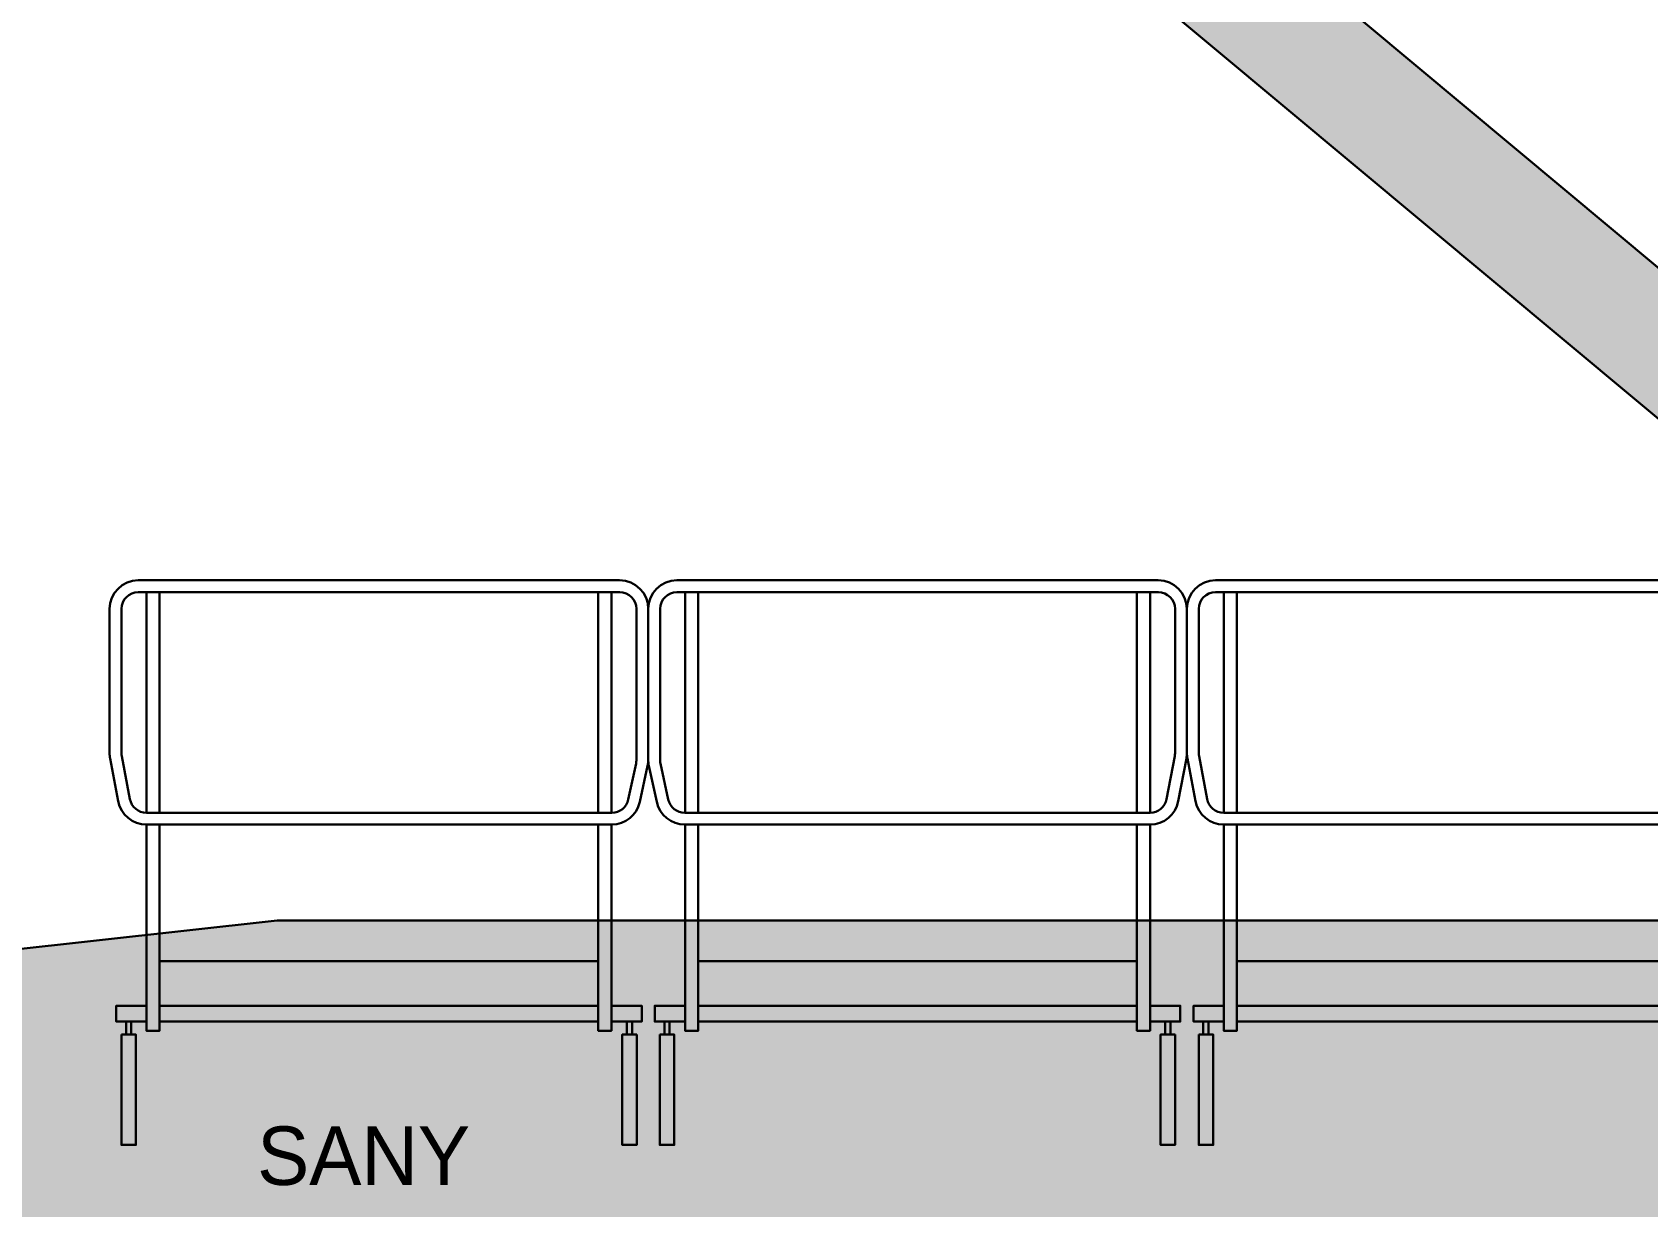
# Model space of a CAD drawing. Header units: millimetres. Extents: x -7081 to 12121, y -11735 to 22530.
# Drawn here: x -4697 to -553, y 2311 to 5325 of the extents above; entities that cross this region are included whole.
import ezdxf

# ---------------------------------------------------------------- set-up
doc = ezdxf.new("R2010")
doc.units = ezdxf.units.MM
doc.layers.add('Кран SCC2600A', color=250, linetype='Continuous', lineweight=30)
doc.layers.add('Кран SCC2600A Штриховка', color=40, linetype='Continuous', lineweight=15)
doc.styles.get("Standard").update_dxf_attribs({"font": 'mipgost.ttf'})

# ---------------------------------------------------------------- blocks, each defined once
blk = doc.blocks.new('BLOCK-20160316.20065293')
at = {"color": 0, "linetype": 'ByBlock', "lineweight": -2, "ltscale": 20, "transparency": 16777216}
for points in [[(-689.4754061571298, 120.8705267492942), (-668.6042703916103, 10.96043275823649, 0.3602585648746957), (-596.4179067134058, -48.80822819684727), (597.2661535802092, -48.80822819684727, 0.3532123101549582), (669.0872565479522, 9.16002476075846), (689.1101454466668, 101.8901414335551, 0.05321553573981327), (690.7653743315514, 117.3982203285796), (690.7653743315514, 504.4856814277982, 0.4142135623730941), (617.2890424789246, 577.9620132804248), (-617.2890424789246, 577.9620132804248, 0.4142135623730941), (-690.7653743315514, 504.4856814277982), (-690.7653743315514, 134.5781976468334, 0.04694907021740962)], [(-659.6348467425065, 126.5370342032165), (-638.7637109769869, 16.62694021215884, 0.3602585648746957), (-596.4179067134057, -18.43441887198605), (597.2661535802092, -18.43441887198605, 0.3532123101549595), (639.3976894174248, 15.57078887316766), (659.4205783161397, 108.3009055459643, 0.0532155357398155), (660.3915650066899, 117.3982203285796), (660.3915650066901, 504.4856814277982, 0.4142135623730904), (617.2890424789246, 547.5882039555627), (-617.2890424789246, 547.5882039555636, 0.4142135623730888), (-660.3915650066908, 504.4856814277982), (-660.3915650066901, 134.5781976468334, 0.0469490702174107)]]:
    blk.add_lwpolyline(points, format="xyb", close=True, dxfattribs=at)
for points in [[(-596.3964321524054, 547.5882039555636), (-596.3964321524054, -18.43441887198605)], [(-562.5840783756703, 547.5882039555636), (-562.5840783756703, -18.43441887198605)], [(562.5840783756703, 547.5882039555636), (562.5840783756703, -18.43441887198605)], [(596.3964321524054, 547.5882039555636), (596.3964321524054, -18.43441887198605)], [(-562.5840783756703, -48.80822819684727), (-562.5840783756703, -399.3487320404256), (-562.5840783756703, -577.9620132904256), (-596.3964321524054, -577.9620132904256), (-596.3964321524054, -48.80822819684727)], [(562.5840783756703, -48.80822819684727), (562.5840783756703, -399.3487320404256), (562.5840783756703, -577.9620132904256), (596.3964321524054, -577.9620132904256), (596.3964321524054, -48.80822819684727)], [(-562.5840783756703, -399.3487320404256), (562.5840783756703, -399.3487320404256)], [(-596.3964321524054, -554.274262621986), (-673.7636823195189, -554.274262621986), (-673.7636823195189, -513.7758501888329), (-596.3964321524052, -513.7758501888329)], [(-562.5840783756705, -513.7758501888329), (562.5840783756703, -513.7758501888329)], [(596.3964321524054, -513.7758501888329), (673.954712566845, -513.7758501888329), (673.954712566845, -554.274262621986), (596.3964321524056, -554.274262621986)], [(562.5840783756705, -554.274262621986), (-562.5840783756703, -554.274262621986)]]:
    blk.add_lwpolyline(points, dxfattribs=at)
for points in [[(-648.6432047961243, -587.8955861513987), (-648.6432047961243, -554.274262621986), (-635.0800572359658, -554.274262621986), (-635.0800572359658, -587.8955861513987)], [(649.4914516629278, -587.8955861513987), (649.4914516629278, -554.274262621986), (635.9283041027693, -554.274262621986), (635.9283041027693, -587.8955861513987)], [(-660.3915650066865, -587.8955861513987), (-660.3915650066865, -870.9752819606892), (-623.3316970254036, -870.9752819606892), (-623.3316970254036, -587.8955861513987)], [(661.23981187349, -587.8955861513987), (661.23981187349, -870.9752819606892), (624.1799438922071, -870.9752819606892), (624.1799438922071, -587.8955861513987)]]:
    blk.add_lwpolyline(points, close=True, dxfattribs=at)
blk = doc.blocks.new('BLOCK-20160316.20435121')
at = {"color": 0, "linetype": 'ByBlock', "lineweight": -2, "ltscale": 20, "transparency": 16777216}
blk.add_wipeout([(1998.1763870320865, 1623.995132854281), (1998.1763870320865, 1664.4465449532145), (1627.5777072192545, 1664.4465449532145), (1627.5777072192545, 1715.0695604946532), (1988.0696295407997, 2214.156869953262), (1988.0696295407997, 2214.156869953262), (2015.6526192788124, 2264.4576751853465), (2030.0497224009405, 2319.9888893947827), (2030.3806409075542, 2377.3551061327335), (2016.6251410824016, 2433.048719361217), (1989.6242906651014, 2483.664392888555), (1951.0290325160977, 2526.1072766065045), (1903.1992391913845, 2557.782238333377), (1897.4073299469646, 2560.5596200820855), (1172.5294728098756, 2895.896550182336), (1165.1095342369272, 2897.1951161800025), (1165.1095342369272, 3220), (1165.1095342369272, 3220), (1158.0401842536398, 3261.4597450347637), (1137.631045585655, 3298.2341005881226), (1106.188566658052, 3326.167175721752), (1067.2660799844061, 3342.1022376505234), (1025.2622380286448, 3344.238455918675), (984.9239189761738, 3332.334415278835), (950.8097793172255, 3307.7353981670967), (931.7060706154548, 3282.648387173459), (761.6375960895712, 2988.668219418447), (761.6375960895712, 2967.8068786278036), (314.9759104460204, 3045.9772936163145), (-4068.2312678294684, 3045.9772936163145), (-4771.171457219254, 2968.4190132018703), (-6846.90612466578, 2968.4190132018703), (-6846.906124665779, 2048.6083723262136), (-4512.330429148205, 2048.6083723262136), (-1290.4093206885038, 1645.9407952014317), (-1290.409320688505, 1623.995132854281)], dxfattribs=at)
at = {"layer": 'Кран SCC2600A Штриховка', "ltscale": 20, "transparency": 16777216}
h = blk.add_hatch(color=256, dxfattribs=at)
h.dxf.hatch_style = 1
edge = h.paths.add_edge_path()
edge.add_line((-1290.409320688505, 1623.995132854281), (1998.176387032086, 1623.995132854281))
edge.add_line((1998.176387032086, 1623.995132854281), (1998.176387032086, 1664.446544953214))
edge.add_line((1998.176387032086, 1664.446544953214), (1627.577707219254, 1664.446544953214))
edge.add_line((1627.577707219254, 1664.446544953214), (1627.577707219254, 1715.069560494652))
edge.add_line((1627.577707219254, 1715.069560494652), (1988.069629540799, 2214.156869953261))
edge.add_arc((1800, 2350), 231.9990119300265, 324.1593310303183, 425.1741898081926)
edge.add_line((1897.407329946965, 2560.559620082085), (1172.529472809875, 2895.896550182336))
edge.add_line((1172.529472809875, 2895.896550182336), (1165.109534236927, 2897.195116180002))
edge.add_line((1165.109534236927, 2897.195116180002), (1165.109534236927, 3220))
edge.add_arc((1040, 3220), 125.1095342369269, 0, 149.9504801970128)
edge.add_line((931.7060706154543, 3282.64838717346), (761.6375960895712, 2988.668219418447))
edge.add_line((761.6375960895712, 2988.668219418447), (761.6375960895712, 2967.806878627804))
edge.add_line((761.6375960895712, 2967.806878627804), (314.9759104460209, 3045.977293616314))
edge.add_line((314.9759104460209, 3045.977293616314), (-4068.231267829468, 3045.977293616314))
edge.add_line((-4068.231267829468, 3045.977293616314), (-4771.171457219254, 2968.41901320187))
edge.add_line((-4771.171457219254, 2968.41901320187), (-6846.90612466578, 2968.41901320187))
edge.add_line((-6846.90612466578, 2968.41901320187), (-6846.906124665779, 2048.608372326213))
edge.add_line((-6846.906124665779, 2048.608372326213), (-4512.330429148205, 2048.608372326213))
edge.add_line((-4512.330429148205, 2048.608372326213), (-1290.409320688504, 1645.940795201432))
edge.add_line((-1290.409320688504, 1645.940795201432), (-1290.409320688505, 1623.995132854281))
at = {"color": 0, "linetype": 'ByBlock', "lineweight": -2, "ltscale": 20, "transparency": 16777216}
blk.add_lwpolyline([(-1290.409320688505, 1623.995132854281), (1998.176387032086, 1623.995132854281), (1998.176387032086, 1664.446544953214), (1627.577707219254, 1664.446544953214), (1627.577707219254, 1715.069560494652), (1988.069629540799, 2214.156869953261, 0.4717098761453287), (1897.407329946965, 2560.559620082085), (1172.529472809875, 2895.896550182336), (1165.109534236927, 2897.195116180002), (1165.109534236927, 3220, 0.76698375344022), (931.7060706154543, 3282.64838717346), (761.6375960895712, 2988.668219418447), (761.6375960895712, 2967.806878627804), (314.9759104460209, 3045.977293616314), (-4068.231267829468, 3045.977293616314), (-4771.171457219254, 2968.41901320187), (-6846.90612466578, 2968.41901320187), (-6846.906124665779, 2048.608372326213), (-4512.330429148205, 2048.608372326213), (-1290.409320688504, 1645.940795201432)], format="xyb", close=True, dxfattribs=at)
for p in [(-3807.614889705883, 3340.832480369312), (-1044.553392379677, 3340.832480369312)]:
    blk.add_blockref('BLOCK-20160316.20065293', p, dxfattribs=at)
at = {"color": 0, "linetype": 'ByBlock', "lineweight": -2, "ltscale": 20, "transparency": 16777216, "xscale": -1}
blk.add_blockref('BLOCK-20160316.20065293', (-2426.08414104278, 3340.832480369312), dxfattribs=at)
blk = doc.blocks.new('BLOCK-20160316.20324211')
at = {"color": 0, "linetype": 'ByBlock', "lineweight": -2, "ltscale": 20, "transparency": 16777216}
blk.add_wipeout([(-4883.329109019222, -159.63741110838328), (-4883.329109019222, 154.80302858734194), (-4883.329109019222, 215.4923750883936), (-4883.329109019222, 215.4923750883936), (-4876.815939539953, 243.32111999884364), (-4858.629404555222, 265.3690306754979), (-4832.5473727534, 277.05611915147347), (-4803.987835596629, 275.954639534074), (-4778.883433979368, 262.29340095934003), (-4762.449077332675, 238.91023732466783), (-4757.912378722774, 215.4923750883936), (-4757.91237872277, 146.1126875644668), (-4637.703096212268, 146.11268756447043), (-4637.703096212268, 154.80302858756932), (-4620.0981899896005, 154.80302858756932), (-4620.0981899896005, 146.11268756447043), (1083.3900660270285, 146.1126875646096), (1083.3900660270285, 154.80302858756932), (1100.9949722496947, 154.80302858756932), (1100.9949722496947, 146.1126875646096), (4384.331813022463, 146.11268756469144), (4384.331813022463, 154.80302858756932), (4401.936719245131, 154.80302858756932), (4401.936719245131, 146.11268756470054), (4734.799230194278, 146.11268756470054), (4734.799230194278, 146.11268756470054), (4778.464169896772, 139.54934685536318), (4818.270116666834, 120.4393755778301), (4850.699125253629, 90.47166290958103), (4872.885204869247, 52.294676755894216), (4882.867607943244, 9.28239909756303), (4879.764115854147, -34.763857693928), (4863.849007099055, -75.95140088119297), (4836.528817278917, -110.64018334297452), (4800.218033168405, -135.7645013987776), (4758.12570670274, -149.10393366544577), (4734.799230194278, -150.9470700851798), (4401.936719245131, -150.9470700851798), (4401.936719245131, -159.6374111081559), (4384.331813022463, -159.6374111081559), (4384.33181302246, -150.94707008527803), (1100.9949722496947, -150.94707008535897), (1100.9949722496947, -159.6374111081559), (1083.3900660270285, -159.6374111081559), (1083.3900660270285, -150.94707008535897), (-4620.0981899896005, -150.94707008549904), (-4620.0981899896005, -159.6374111081559), (-4637.703096212268, -159.6374111081559), (-4637.703096212268, -150.94707008549904), (-4865.724202796557, -150.9470700855054), (-4865.724202796557, -159.63741110838328)], dxfattribs=at)
at = {"layer": 'Кран SCC2600A Штриховка', "ltscale": 20, "transparency": 16777216}
h = blk.add_hatch(color=256, dxfattribs=at)
h.dxf.hatch_style = 1
edge = h.paths.add_edge_path()
edge.add_line((-4865.724202796555, -159.6374111083833), (-4883.329109019222, -159.6374111083833))
edge.add_line((-4883.329109019222, -159.6374111083833), (-4883.329109019222, 154.8030285873419))
edge.add_line((-4883.329109019222, 154.8030285873419), (-4883.329109019222, 215.4923750883936))
edge.add_arc((-4820.620743870997, 215.4923750883936), 62.7083651482244, 0, 180, ccw=False)
edge.add_line((-4757.912378722773, 215.4923750883936), (-4757.912378722769, 146.1126875644671))
edge.add_line((-4757.912378722769, 146.1126875644671), (-4637.703096212266, 146.1126875644704))
edge.add_line((-4637.703096212266, 146.1126875644704), (-4637.703096212266, 154.8030285875693))
edge.add_line((-4637.703096212266, 154.8030285875693), (-4620.0981899896, 154.8030285875693))
edge.add_line((-4620.0981899896, 154.8030285875693), (-4620.0981899896, 146.1126875644704))
edge.add_line((-4620.0981899896, 146.1126875644704), (1083.39006602703, 146.1126875646105))
edge.add_line((1083.39006602703, 146.1126875646105), (1083.39006602703, 154.8030285875693))
edge.add_line((1083.39006602703, 154.8030285875693), (1100.994972249697, 154.8030285875693))
edge.add_line((1100.994972249697, 154.8030285875693), (1100.994972249697, 146.1126875646105))
edge.add_line((1100.994972249697, 146.1126875646105), (4384.331813022465, 146.1126875646914))
edge.add_line((4384.331813022465, 146.1126875646914), (4384.331813022465, 154.8030285875693))
edge.add_line((4384.331813022465, 154.8030285875693), (4401.936719245132, 154.8030285875693))
edge.add_line((4401.936719245132, 154.8030285875693), (4401.936719245132, 146.1126875646996))
edge.add_line((4401.936719245132, 146.1126875646996), (4734.79923019428, 146.1126875646996))
edge.add_arc((4734.79923019428, -2.417191260239633), 148.5298788249393, -90, 90, ccw=False)
edge.add_line((4734.79923019428, -150.9470700851789), (4401.936719245132, -150.9470700851789))
edge.add_line((4401.936719245132, -150.9470700851789), (4401.936719245132, -159.6374111081559))
edge.add_line((4401.936719245132, -159.6374111081559), (4384.331813022465, -159.6374111081559))
edge.add_line((4384.331813022465, -159.6374111081559), (4384.331813022462, -150.947070085278))
edge.add_line((4384.331813022462, -150.947070085278), (1100.994972249697, -150.947070085359))
edge.add_line((1100.994972249697, -150.947070085359), (1100.994972249697, -159.6374111081559))
edge.add_line((1100.994972249697, -159.6374111081559), (1083.39006602703, -159.6374111081559))
edge.add_line((1083.39006602703, -159.6374111081559), (1083.39006602703, -150.947070085359))
edge.add_line((1083.39006602703, -150.947070085359), (-4620.0981899896, -150.947070085499))
edge.add_line((-4620.0981899896, -150.947070085499), (-4620.0981899896, -159.6374111081559))
edge.add_line((-4620.0981899896, -159.6374111081559), (-4637.703096212266, -159.6374111081559))
edge.add_line((-4637.703096212266, -159.6374111081559), (-4637.703096212266, -150.947070085499))
edge.add_line((-4637.703096212266, -150.947070085499), (-4865.724202796555, -150.9470700855054))
edge.add_line((-4865.724202796555, -150.9470700855054), (-4865.724202796555, -159.6374111083833))
at = {"color": 0, "linetype": 'ByBlock', "lineweight": -2, "ltscale": 20, "transparency": 16777216}
for points in [[(1100.994972249697, 146.1126875646105), (4384.331813022465, 146.1126875646914)], [(4384.331813022462, -150.947070085278), (1100.994972249697, -150.947070085359)]]:
    blk.add_lwpolyline(points, dxfattribs=at)
blk = doc.blocks.new('*U81')
at = {"color": 0, "linetype": 'ByBlock', "lineweight": -2, "ltscale": 20, "transparency": 16777216, "rotation": 320.1425354076202}
blk.add_blockref('BLOCK-20160316.20324211', (-2593.077557017207, 6256.293308914641), dxfattribs=at)
at = {"linetype": 'ByBlock', "lineweight": -2}
for tag, p in [('МАРКА', (-4120.150712359697, 2367.326502506359)), ('МОДЕЛЬ', (-4120.150712359697, 2098.124957003543))]:
    blk.add_attdef(tag, p, '', height=150, dxfattribs=at)
at = {"color": 0, "linetype": 'ByBlock', "lineweight": -2, "ltscale": 20, "transparency": 16777216}
blk.add_blockref('BLOCK-20160316.20435121', (0, 0), dxfattribs=at)

msp = doc.modelspace()

# ---------------------------------------------------------------- block references
at = {"layer": 'Кран SCC2600A'}
ref = msp.add_blockref('*U81', (0, 0), dxfattribs=at)
ref.add_attrib('МАРКА', 'SANY', (-4120.150712359697, 2367.326502506359), dxfattribs={"layer": '0', "linetype": 'ByBlock', "lineweight": -2, "height": 150})

doc.saveas('drawing.dxf')
